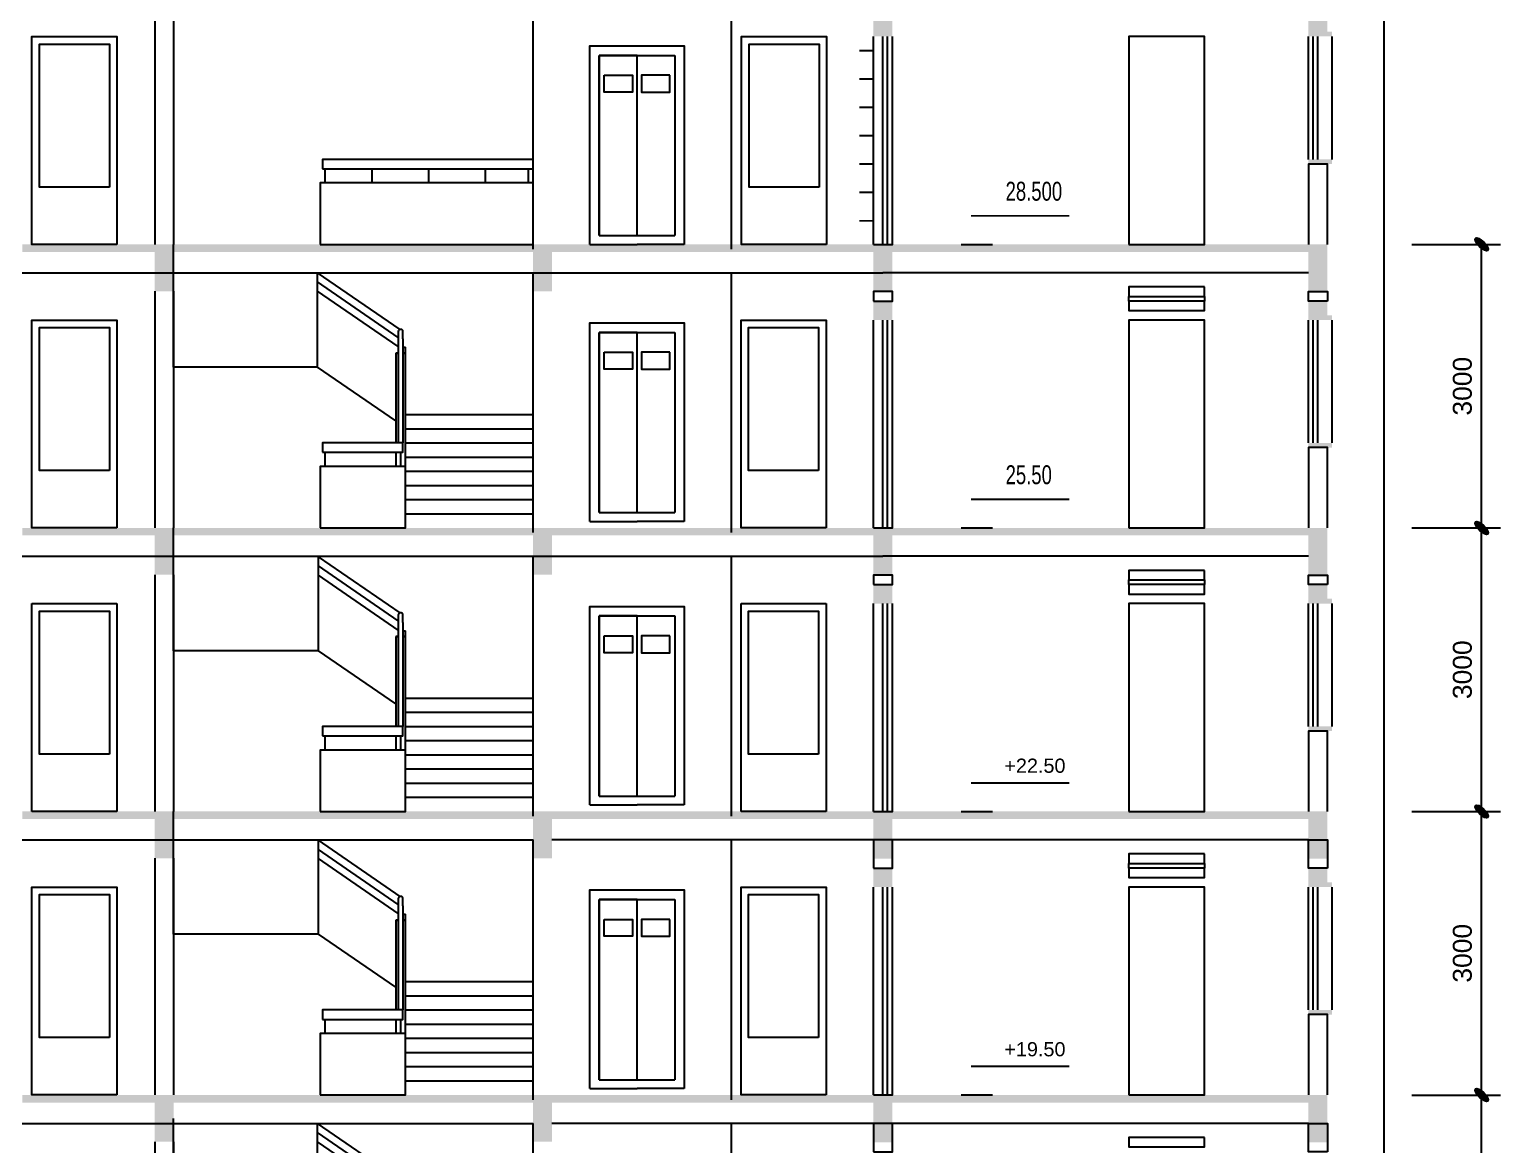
# Model space of a CAD drawing. Extents: x 5324 to 86020, y 1640 to 57560.
# Drawn here: x 42504 to 58060, y 36743 to 48543 of the extents above; entities that cross this region are included whole.
import ezdxf

# ---------------------------------------------------------------- set-up
doc = ezdxf.new("R2010")
doc.units = 0
doc.layers.get('0').update_dxf_attribs({"linetype": 'CONTINUOUS'})
doc.layers.get('DEFPOINTS').update_dxf_attribs({"linetype": 'CONTINUOUS'})
for name, color, linetype in [('BAO', 3, 'CONTINUOUS'), ('CUA', 4, 'CONTINUOUS'), ('DIM', 6, 'CONTINUOUS'), ('MAT_CAT', 5, 'CONTINUOUS'), ('mc1', 7, 'CONTINUOUS'), ('TEXT', 7, 'CONTINUOUS'), ('TUONG', 35, 'CONTINUOUS')]:
    doc.layers.add(name, color=color, linetype=linetype)
doc.styles.add('DIM', font='VHELVEN.TTF')
doc.styles.add('VNI-HELVE', font='VHELVEN.TTF')
doc.dimstyles.new('DIM100S', dxfattribs={"dimtxt": 200, "dimasz": 130, "dimexe": 200, "dimexo": 0, "dimgap": 100, "dimtad": 1, "dimdec": 0, "dimrnd": 50, "dimzin": 0, "dimdsep": 46, "dimtxsty": 'VNI-HELVE', "dimblk1": 'ARCHTICK', "dimblk2": 'ARCHTICK', "dimsah": 1, "dimcen": 0, "dimclrd": 6, "dimclre": 6, "dimclrt": 6, "dimadec": 0, "dimazin": 0, "dimtfac": 1, "dimtdec": 0, "dimtofl": 0, "dimtmove": 0, "dimatfit": 3, "dimfxl": 0, "dimtolj": 1, "dimtzin": 0, "dimarcsym": 0})

# ---------------------------------------------------------------- blocks, each defined once
blk = doc.blocks.new('_ArchTick')
h = blk.add_hatch(color=256)
edge = h.paths.add_edge_path()
edge.add_ellipse((0, 0), major_axis=(0.5, 0.5), ratio=0.348148, start_angle=0, end_angle=360)
blk.add_ellipse((0, 0), major_axis=(0.5, 0.5), ratio=0.348148)
blk = doc.blocks.new('*D63')
at = {"color": 6, "linetype": 'ByBlock'}
for p, q in [((57122, 46268), (58060, 46268)), ((57860, 43268), (57860, 46268)), ((57122, 43268), (58060, 43268))]:
    blk.add_line(p, q, dxfattribs=at)
at = {"layer": 'DEFPOINTS', "color": 0, "linetype": 'ByBlock'}
for p in [(57122, 46268), (57860, 46268), (57122, 43268)]:
    blk.add_point(p, dxfattribs=at)
at = {"color": 6, "linetype": 'ByBlock', "xscale": 130, "yscale": 130, "zscale": 130}
for p, rotation in [((57860, 46268), 90), ((57860, 43268), 270)]:
    blk.add_blockref('_ArchTick', p, dxfattribs=dict(at, rotation=rotation))
at = {"color": 6, "linetype": 'ByBlock', "insert": (57657, 44768), "char_height": 200, "attachment_point": 5, "rotation": 90, "style": 'VNI-HELVE'}
blk.add_mtext('\\A1;3000', dxfattribs=at)
blk = doc.blocks.new('*D64')
at = {"color": 6, "linetype": 'ByBlock'}
for p, q in [((57122, 43268), (58060, 43268)), ((57860, 40268), (57860, 43268)), ((57122, 40268), (58060, 40268))]:
    blk.add_line(p, q, dxfattribs=at)
at = {"layer": 'DEFPOINTS', "color": 0, "linetype": 'ByBlock'}
for p in [(57122, 43268), (57860, 43268), (57122, 40268)]:
    blk.add_point(p, dxfattribs=at)
at = {"color": 6, "linetype": 'ByBlock', "xscale": 130, "yscale": 130, "zscale": 130}
for p, rotation in [((57860, 43268), 90), ((57860, 40268), 270)]:
    blk.add_blockref('_ArchTick', p, dxfattribs=dict(at, rotation=rotation))
at = {"color": 6, "linetype": 'ByBlock', "insert": (57657, 41768), "char_height": 200, "attachment_point": 5, "rotation": 90, "style": 'VNI-HELVE'}
blk.add_mtext('\\A1;3000', dxfattribs=at)
blk = doc.blocks.new('*D65')
at = {"color": 6, "linetype": 'ByBlock'}
for p, q in [((57122, 40268), (58060, 40268)), ((57860, 37268), (57860, 40268)), ((57122, 37268), (58060, 37268))]:
    blk.add_line(p, q, dxfattribs=at)
at = {"layer": 'DEFPOINTS', "color": 0, "linetype": 'ByBlock'}
for p in [(57122, 40268), (57860, 40268), (57122, 37268)]:
    blk.add_point(p, dxfattribs=at)
at = {"color": 6, "linetype": 'ByBlock', "xscale": 130, "yscale": 130, "zscale": 130}
for p, rotation in [((57860, 40268), 90), ((57860, 37268), 270)]:
    blk.add_blockref('_ArchTick', p, dxfattribs=dict(at, rotation=rotation))
at = {"color": 6, "linetype": 'ByBlock', "insert": (57657, 38768), "char_height": 200, "attachment_point": 5, "rotation": 90, "style": 'VNI-HELVE'}
blk.add_mtext('\\A1;3000', dxfattribs=at)
blk = doc.blocks.new('*D66')
at = {"color": 6, "linetype": 'ByBlock'}
for p, q in [((57122, 37268), (58060, 37268)), ((57860, 34268), (57860, 37268)), ((57122, 34268), (58060, 34268))]:
    blk.add_line(p, q, dxfattribs=at)
at = {"layer": 'DEFPOINTS', "color": 0, "linetype": 'ByBlock'}
for p in [(57122, 37268), (57860, 37268), (57122, 34268)]:
    blk.add_point(p, dxfattribs=at)
at = {"color": 6, "linetype": 'ByBlock', "xscale": 130, "yscale": 130, "zscale": 130}
for p, rotation in [((57860, 37268), 90), ((57860, 34268), 270)]:
    blk.add_blockref('_ArchTick', p, dxfattribs=dict(at, rotation=rotation))
at = {"color": 6, "linetype": 'ByBlock', "insert": (57657, 35768), "char_height": 200, "attachment_point": 5, "rotation": 90, "style": 'VNI-HELVE'}
blk.add_mtext('\\A1;3000', dxfattribs=at)
blk = doc.blocks.new('*D67')
at = {"color": 6, "linetype": 'ByBlock'}
for p, q in [((57122, 43268), (58060, 43268)), ((57860, 40268), (57860, 43268)), ((57122, 40268), (58060, 40268))]:
    blk.add_line(p, q, dxfattribs=at)
at = {"layer": 'DEFPOINTS', "color": 0, "linetype": 'ByBlock'}
for p in [(57122, 43268), (57860, 43268), (57122, 40268)]:
    blk.add_point(p, dxfattribs=at)
at = {"color": 6, "linetype": 'ByBlock', "xscale": 130, "yscale": 130, "zscale": 130}
for p, rotation in [((57860, 43268), 90), ((57860, 40268), 270)]:
    blk.add_blockref('_ArchTick', p, dxfattribs=dict(at, rotation=rotation))
at = {"color": 6, "linetype": 'ByBlock', "insert": (57657, 41768), "char_height": 200, "attachment_point": 5, "rotation": 90, "style": 'VNI-HELVE'}
blk.add_mtext('\\A1;3000', dxfattribs=at)
blk = doc.blocks.new('*D68')
at = {"color": 6, "linetype": 'ByBlock'}
for p, q in [((57122, 40268), (58060, 40268)), ((57860, 37268), (57860, 40268)), ((57122, 37268), (58060, 37268))]:
    blk.add_line(p, q, dxfattribs=at)
at = {"layer": 'DEFPOINTS', "color": 0, "linetype": 'ByBlock'}
for p in [(57122, 40268), (57860, 40268), (57122, 37268)]:
    blk.add_point(p, dxfattribs=at)
at = {"color": 6, "linetype": 'ByBlock', "xscale": 130, "yscale": 130, "zscale": 130}
for p, rotation in [((57860, 40268), 90), ((57860, 37268), 270)]:
    blk.add_blockref('_ArchTick', p, dxfattribs=dict(at, rotation=rotation))
at = {"color": 6, "linetype": 'ByBlock', "insert": (57657, 38768), "char_height": 200, "attachment_point": 5, "rotation": 90, "style": 'VNI-HELVE'}
blk.add_mtext('\\A1;3000', dxfattribs=at)

msp = doc.modelspace()

# ---------------------------------------------------------------- linework, layer by layer
at = {"layer": 'BAO', "color": 3, "linetype": 'Continuous'}
for points in [[(43829.2, 49398.4), (43829.2, 46268.4)], [(44029.2, 49088), (44029.2, 46268.4)], [(43829.2, 45772.8), (43829.2, 43268.4)], [(44029.2, 45772.8), (44029.2, 43268.4)], [(43829.2, 42772.8), (43829.2, 40268.4)], [(44029.2, 42772.8), (44029.2, 40268.4)], [(43829.2, 39772.8), (43829.2, 37268.4)], [(44029.2, 39772.8), (44029.2, 37268.4)], [(43829.2, 36772.8), (43829.2, 34268.4)], [(44029.2, 36772.8), (44029.2, 34268.4)]]:
    msp.add_lwpolyline(points, dxfattribs=at)
msp.add_lwpolyline([(56229.2, 42668.4), (56029.2, 42668.4), (56029.2, 42768.4), (56229.2, 42768.4)], close=True, dxfattribs=at)
at = {"layer": 'CUA', "color": 4, "linetype": 'ByBlock'}
for p, q in [((48929.2, 48268.4), (48529.2, 48268.4)), ((48529.2, 48268.4), (48529.2, 46361.3)), ((48529.2, 46361.3), (48529.2, 48268.4)), ((48529.2, 48268.4), (49329.2, 48268.4)), ((48929.2, 46361.3), (48929.2, 48268.4)), ((48929.2, 46361.3), (48929.2, 48268.4)), ((48929.2, 48268.4), (49329.2, 48268.4)), ((49329.2, 48268.4), (49329.2, 46361.3)), ((49329.2, 48268.4), (49329.2, 46361.3)), ((45629.2, 47068.4), (45629.2, 46918.4)), ((46124.1, 47068.4), (46124.1, 46918.4)), ((46724.1, 47068.4), (46724.1, 46918.4)), ((47324.1, 47068.4), (47324.1, 46918.4)), ((47779.2, 47068.4), (47779.2, 46918.4)), ((48529.2, 46361.3), (49329.2, 46361.3)), ((44029.2, 44968.4), (44029.2, 46268.4)), ((48429.2, 46268.4), (48929.2, 46268.4)), ((49429.2, 46268.4), (48929.2, 46268.4)), ((44029.2, 44968.4), (44029.2, 46018.4)), ((45551.9, 44968.4), (45551.9, 45968.4)), ((46404.2, 45268.4), (46404.2, 44168.4)), ((46454.2, 45268.4), (46454.2, 44168.4)), ((48529.2, 45337.4), (48529.2, 43430.2)), ((48529.2, 43430.2), (48529.2, 45337.4)), ((48529.2, 45337.4), (49329.2, 45337.4)), ((48929.2, 45337.4), (48529.2, 45337.4)), ((48929.2, 43430.2), (48929.2, 45337.4)), ((48929.2, 43430.2), (48929.2, 45337.4)), ((48929.2, 45337.4), (49329.2, 45337.4)), ((49329.2, 45337.4), (49329.2, 43430.2)), ((49329.2, 45337.4), (49329.2, 43430.2)), ((46379.2, 45118.4), (46379.2, 44168.4)), ((46404.2, 45118.4), (46379.2, 45118.4)), ((46379.2, 45118.4), (46404.2, 45118.4)), ((46454.2, 45181.2), (46479.2, 45181.2)), ((46479.2, 45118.4), (46454.2, 45118.4)), ((46454.2, 45118.4), (46479.2, 45118.4)), ((46479.2, 43918.4), (46479.2, 45181.2)), ((45551.9, 44968.4), (44029.2, 44968.4)), ((45479.2, 44968.4), (44029.2, 44968.4)), ((46479.2, 44468.4), (47829.2, 44468.4)), ((46479.2, 44318.4), (47829.2, 44318.4)), ((45629.2, 44068.4), (45629.2, 43918.4)), ((46379.2, 44068.4), (46379.2, 43918.4)), ((46429.2, 44068.4), (46429.2, 43918.4)), ((46479.2, 44168.4), (47829.2, 44168.4)), ((46479.2, 44018.4), (47829.2, 44018.4)), ((46479.2, 43868.4), (47829.2, 43868.4)), ((46479.2, 43718.4), (47829.2, 43718.4)), ((46479.2, 43568.4), (47829.2, 43568.4)), ((46479.2, 43418.4), (47829.2, 43418.4)), ((48529.2, 43430.2), (49329.2, 43430.2)), ((44029.2, 41968.4), (44029.2, 43268.4)), ((48429.2, 43337.4), (48929.2, 43337.4)), ((49429.2, 43337.4), (48929.2, 43337.4)), ((44029.2, 41968.4), (44029.2, 43018.4)), ((45559.9, 41968.4), (45559.9, 42968.4)), ((48529.2, 42337.4), (48529.2, 40430.2)), ((48529.2, 40430.2), (48529.2, 42337.4)), ((48529.2, 42337.4), (49329.2, 42337.4)), ((48929.2, 42337.4), (48529.2, 42337.4)), ((48929.2, 40430.2), (48929.2, 42337.4)), ((48929.2, 40430.2), (48929.2, 42337.4)), ((48929.2, 42337.4), (49329.2, 42337.4)), ((49329.2, 42337.4), (49329.2, 40430.2)), ((49329.2, 42337.4), (49329.2, 40430.2)), ((46404.2, 42268.4), (46404.2, 41168.4)), ((46454.2, 42268.4), (46454.2, 41168.4)), ((46454.2, 42181.2), (46479.2, 42181.2)), ((46479.2, 40918.4), (46479.2, 42181.2)), ((46379.2, 42118.4), (46379.2, 41168.4)), ((46379.2, 42118.4), (46404.2, 42118.4)), ((46404.2, 42118.4), (46379.2, 42118.4)), ((46454.2, 42118.4), (46479.2, 42118.4)), ((46479.2, 42118.4), (46454.2, 42118.4)), ((45559.9, 41968.4), (44029.2, 41968.4)), ((45479.2, 41968.4), (44029.2, 41968.4)), ((46479.2, 41468.4), (47829.2, 41468.4)), ((46479.2, 41318.4), (47829.2, 41318.4)), ((45629.2, 41068.4), (45629.2, 40918.4)), ((46379.2, 41068.4), (46379.2, 40918.4)), ((46429.2, 41068.4), (46429.2, 40918.4)), ((46479.2, 41168.4), (47829.2, 41168.4)), ((46479.2, 41018.4), (47829.2, 41018.4)), ((46479.2, 40868.4), (47829.2, 40868.4)), ((46479.2, 40718.4), (47829.2, 40718.4)), ((46479.2, 40568.4), (47829.2, 40568.4)), ((46479.2, 40418.4), (47829.2, 40418.4)), ((48429.2, 40337.4), (48929.2, 40337.4)), ((48529.2, 40430.2), (49329.2, 40430.2)), ((49429.2, 40337.4), (48929.2, 40337.4)), ((44029.2, 38968.4), (44029.2, 40268.4)), ((44029.2, 38968.4), (44029.2, 40018.4)), ((45559.5, 38968.4), (45559.5, 39968.4)), ((46404.2, 39268.4), (46404.2, 38168.4)), ((46454.2, 39268.4), (46454.2, 38168.4)), ((48529.2, 39337.4), (48529.2, 37430.2)), ((48529.2, 37430.2), (48529.2, 39337.4)), ((48529.2, 39337.4), (49329.2, 39337.4)), ((48929.2, 39337.4), (48529.2, 39337.4)), ((48929.2, 37430.2), (48929.2, 39337.4)), ((48929.2, 37430.2), (48929.2, 39337.4)), ((48929.2, 39337.4), (49329.2, 39337.4)), ((49329.2, 39337.4), (49329.2, 37430.2)), ((49329.2, 39337.4), (49329.2, 37430.2)), ((46379.2, 39118.4), (46379.2, 38168.4)), ((46404.2, 39118.4), (46379.2, 39118.4)), ((46379.2, 39118.4), (46404.2, 39118.4)), ((46454.2, 39181.2), (46479.2, 39181.2)), ((46479.2, 39118.4), (46454.2, 39118.4)), ((46454.2, 39118.4), (46479.2, 39118.4)), ((46479.2, 37918.4), (46479.2, 39181.2)), ((45559.5, 38968.4), (44029.2, 38968.4)), ((45479.2, 38968.4), (44029.2, 38968.4)), ((46479.2, 38468.4), (47829.2, 38468.4)), ((46479.2, 38318.4), (47829.2, 38318.4)), ((46479.2, 38168.4), (47829.2, 38168.4)), ((45629.2, 38068.4), (45629.2, 37918.4)), ((46379.2, 38068.4), (46379.2, 37918.4)), ((46429.2, 38068.4), (46429.2, 37918.4)), ((46479.2, 38018.4), (47829.2, 38018.4)), ((46479.2, 37868.4), (47829.2, 37868.4)), ((46479.2, 37718.4), (47829.2, 37718.4)), ((46479.2, 37568.4), (47829.2, 37568.4)), ((46479.2, 37418.4), (47829.2, 37418.4)), ((48429.2, 37337.4), (48929.2, 37337.4)), ((48529.2, 37430.2), (49329.2, 37430.2)), ((49429.2, 37337.4), (48929.2, 37337.4)), ((44029.2, 35968.4), (44029.2, 37018.4)), ((44029.2, 35968.4), (44029.2, 37018.4)), ((45551.9, 35968.4), (45551.9, 36968.4))]:
    msp.add_line(p, q, dxfattribs=at)
at = {"layer": 'CUA', "color": 4}
for p, q in [((46424.2, 45368.4), (45551.9, 45968.4)), ((46404.2, 45285.1), (45551.9, 45871.3)), ((46404.2, 45188), (45551.9, 45774.2)), ((46379.2, 44403.4), (45551.9, 44968.4)), ((46424.2, 42368.4), (45559.9, 42962.9)), ((46404.2, 42285.1), (45559.9, 42865.8)), ((46404.2, 42188), (45559.9, 42768.7)), ((46379.2, 41408.9), (45559.9, 41968.4)), ((46424.2, 39368.4), (45559.5, 39963.2)), ((46404.2, 39285.1), (45559.5, 39866.1)), ((46404.2, 39188), (45559.5, 39769)), ((46379.2, 38408.5), (45559.5, 38968.4)), ((46424.2, 36368.4), (45551.9, 36968.4)), ((46404.2, 36285.1), (45551.9, 36871.3)), ((46404.2, 36188), (45551.9, 36774.2))]:
    msp.add_line(p, q, dxfattribs=at)
at = {"layer": 'CUA', "color": 3, "linetype": 'Continuous'}
for p, q in [((42529.2, 40268.4), (42529.2, 42468.4)), ((42529.2, 42468.4), (43429.2, 42468.4)), ((43429.2, 42468.4), (43429.2, 40268.4)), ((50029.2, 40268.4), (50029.2, 42468.4)), ((50029.2, 42468.4), (50929.2, 42468.4)), ((50929.2, 42468.4), (50929.2, 40268.4)), ((43429.2, 40268.4), (42529.2, 40268.4)), ((50929.2, 40268.4), (50029.2, 40268.4))]:
    msp.add_line(p, q, dxfattribs=at)
for points in [[(43429.2, 46268.4), (42529.2, 46268.4), (42529.2, 48468.4), (43429.2, 48468.4)], [(50933.3, 46268.4), (50033.3, 46268.4), (50033.3, 48468.4), (50933.3, 48468.4)], [(54129.2, 46268.4), (54929.2, 46268.4), (54929.2, 48468.4), (54129.2, 48468.4)], [(43429.2, 43268.4), (42529.2, 43268.4), (42529.2, 45468.4), (43429.2, 45468.4)], [(50929.2, 43268.4), (50029.2, 43268.4), (50029.2, 45468.4), (50929.2, 45468.4)], [(54129.2, 43268.4), (54929.2, 43268.4), (54929.2, 45468.4), (54129.2, 45468.4)], [(54129.2, 40268.4), (54929.2, 40268.4), (54929.2, 42468.4), (54129.2, 42468.4)], [(43429.2, 37268.4), (42529.2, 37268.4), (42529.2, 39468.4), (43429.2, 39468.4)], [(50929.2, 37268.4), (50029.2, 37268.4), (50029.2, 39468.4), (50929.2, 39468.4)], [(54129.2, 37268.4), (54929.2, 37268.4), (54929.2, 39468.4), (54129.2, 39468.4)]]:
    msp.add_lwpolyline(points, close=True, dxfattribs=at)
for points in [[(48429.2, 46268.4), (48429.2, 48368.4), (49429.2, 48368.4), (49429.2, 46268.4)], [(48429.2, 43337.4), (48429.2, 45437.4), (49429.2, 45437.4), (49429.2, 43337.4)], [(48429.2, 40337.4), (48429.2, 42437.4), (49429.2, 42437.4), (49429.2, 40337.4)], [(48429.2, 37337.4), (48429.2, 39437.4), (49429.2, 39437.4), (49429.2, 37337.4)]]:
    msp.add_lwpolyline(points, dxfattribs=at)
at = {"layer": 'CUA', "color": 4, "linetype": 'ByBlock'}
for points in [[(48583, 48057.7), (48880.5, 48057.7), (48880.5, 47879.3), (48583, 47879.3)], [(49275.4, 48057.7), (48977.9, 48057.7), (48977.9, 47879.3), (49275.4, 47879.3)], [(45604.2, 47068.4), (47829.2, 47068.4), (47829.2, 47168.4), (45604.2, 47168.4)], [(45579.2, 46268.4), (47829.2, 46268.4), (47829.2, 46918.4), (45579.2, 46918.4)], [(54929.2, 45818.4), (54129.2, 45818.4), (54129.2, 45718.4), (54929.2, 45718.4)], [(54929.2, 45668.4), (54129.2, 45668.4), (54129.2, 45718.4), (54929.2, 45718.4)], [(54929.2, 45668.4), (54129.2, 45668.4), (54129.2, 45568.4), (54929.2, 45568.4)], [(48583, 45126.6), (48880.5, 45126.6), (48880.5, 44948.2), (48583, 44948.2)], [(49275.4, 45126.6), (48977.9, 45126.6), (48977.9, 44948.2), (49275.4, 44948.2)], [(45604.2, 44068.4), (46454.2, 44068.4), (46454.2, 44168.4), (45604.2, 44168.4)], [(45579.2, 43268.4), (46479.2, 43268.4), (46479.2, 43918.4), (45579.2, 43918.4)], [(54929.2, 42818.4), (54129.2, 42818.4), (54129.2, 42718.4), (54929.2, 42718.4)], [(54929.2, 42668.4), (54129.2, 42668.4), (54129.2, 42718.4), (54929.2, 42718.4)], [(54929.2, 42668.4), (54129.2, 42668.4), (54129.2, 42568.4), (54929.2, 42568.4)], [(48583, 42126.6), (48880.5, 42126.6), (48880.5, 41948.2), (48583, 41948.2)], [(49275.4, 42126.6), (48977.9, 42126.6), (48977.9, 41948.2), (49275.4, 41948.2)], [(45604.2, 41068.4), (46454.2, 41068.4), (46454.2, 41168.4), (45604.2, 41168.4)], [(45579.2, 40268.4), (46479.2, 40268.4), (46479.2, 40918.4), (45579.2, 40918.4)], [(54929.2, 39818.4), (54129.2, 39818.4), (54129.2, 39718.4), (54929.2, 39718.4)], [(54929.2, 39668.4), (54129.2, 39668.4), (54129.2, 39718.4), (54929.2, 39718.4)], [(54929.2, 39668.4), (54129.2, 39668.4), (54129.2, 39568.4), (54929.2, 39568.4)], [(48583, 39126.6), (48880.5, 39126.6), (48880.5, 38948.2), (48583, 38948.2)], [(49275.4, 39126.6), (48977.9, 39126.6), (48977.9, 38948.2), (49275.4, 38948.2)], [(45604.2, 38068.4), (46454.2, 38068.4), (46454.2, 38168.4), (45604.2, 38168.4)], [(45579.2, 37268.4), (46479.2, 37268.4), (46479.2, 37918.4), (45579.2, 37918.4)], [(54929.2, 36818.4), (54129.2, 36818.4), (54129.2, 36718.4), (54929.2, 36718.4)]]:
    msp.add_lwpolyline(points, close=True, dxfattribs=at)
for points in [[(46454.2, 45268.4), (46454.2, 45348.4, 0.4142136), (46434.2, 45368.4), (46424.2, 45368.4, 0.4142136), (46404.2, 45348.4), (46404.2, 45268.4)], [(46454.2, 42268.4), (46454.2, 42348.4, 0.4142136), (46434.2, 42368.4), (46424.2, 42368.4, 0.4142136), (46404.2, 42348.4), (46404.2, 42268.4)], [(46454.2, 39268.4), (46454.2, 39348.4, 0.4142136), (46434.2, 39368.4), (46424.2, 39368.4, 0.4142136), (46404.2, 39348.4), (46404.2, 39268.4)]]:
    msp.add_lwpolyline(points, format="xyb", dxfattribs=at)
at = {"layer": 'MAT_CAT', "color": 5, "linetype": 'Continuous'}
for points in [[(43829.2, 45772.8), (44029.2, 45772.8), (43829.2, 46188.4), (44029.2, 46188.4)], [(47829.2, 45772.8), (48029.2, 45772.8), (47829.2, 46188.4), (48029.2, 46188.4)], [(51429.2, 45668.4), (51629.2, 45668.4), (51429.2, 45468.4), (51629.2, 45468.4)], [(43829.2, 42772.8), (44029.2, 42772.8), (43829.2, 43188.4), (44029.2, 43188.4)], [(47829.2, 42772.8), (48029.2, 42772.8), (47829.2, 43188.4), (48029.2, 43188.4)], [(43829.2, 39772.8), (44029.2, 39772.8), (43829.2, 40188.4), (44029.2, 40188.4)], [(47829.2, 39772.8), (48029.2, 39772.8), (47829.2, 40188.4), (48029.2, 40188.4)], [(51429.2, 39668.4), (51629.2, 39668.4), (51429.2, 39468.4), (51629.2, 39468.4)], [(43829.2, 36772.8), (44029.2, 36772.8), (43829.2, 37188.4), (44029.2, 37188.4)], [(47829.2, 36772.8), (48029.2, 36772.8), (47829.2, 37188.4), (48029.2, 37188.4)]]:
    msp.add_solid(points, dxfattribs=at)
at = {"layer": 'mc1', "color": 4, "linetype": 'ByBlock'}
for p, q in [((51529.2, 46268.4), (51529.2, 48468.4)), ((51579.2, 46268.4), (51579.2, 48468.4)), ((56029.2, 47168.4), (56029.2, 48468.4)), ((56079.2, 47168.4), (56079.2, 48468.4)), ((56129.2, 47168.4), (56129.2, 48468.4)), ((51529.2, 43268.4), (51529.2, 45468.4)), ((51579.2, 43268.4), (51579.2, 45468.4)), ((56029.2, 44168.4), (56029.2, 45468.4)), ((56079.2, 44168.4), (56079.2, 45468.4)), ((56129.2, 44168.4), (56129.2, 45468.4)), ((51529.2, 40268.4), (51529.2, 42468.4)), ((51579.2, 40268.4), (51579.2, 42468.4)), ((56029.2, 41168.4), (56029.2, 42468.4)), ((56079.2, 41168.4), (56079.2, 42468.4)), ((56129.2, 41168.4), (56129.2, 42468.4)), ((51529.2, 37268.4), (51529.2, 39468.4)), ((51579.2, 37268.4), (51579.2, 39468.4)), ((56029.2, 38168.4), (56029.2, 39468.4)), ((56079.2, 38168.4), (56079.2, 39468.4)), ((56129.2, 38168.4), (56129.2, 39468.4))]:
    msp.add_line(p, q, dxfattribs=at)
for points in [[(43349.2, 46875.4), (42609.2, 46875.4), (42609.2, 48388.4), (43349.2, 48388.4)], [(50853.3, 46875.4), (50113.3, 46875.4), (50113.3, 48388.4), (50853.3, 48388.4)], [(43349.2, 43875.4), (42609.2, 43875.4), (42609.2, 45388.4), (43349.2, 45388.4)], [(50849.2, 43875.4), (50109.2, 43875.4), (50109.2, 45388.4), (50849.2, 45388.4)], [(43349.2, 40875.4), (42609.2, 40875.4), (42609.2, 42388.4), (43349.2, 42388.4)], [(50849.2, 40875.4), (50109.2, 40875.4), (50109.2, 42388.4), (50849.2, 42388.4)], [(43349.2, 37875.4), (42609.2, 37875.4), (42609.2, 39388.4), (43349.2, 39388.4)], [(50849.2, 37875.4), (50109.2, 37875.4), (50109.2, 39388.4), (50849.2, 39388.4)]]:
    msp.add_lwpolyline(points, close=True, dxfattribs=at)
at = {"layer": 'mc1', "color": 5, "linetype": 'ByBlock'}
for points in [[(51429.2, 46268.4), (51429.2, 46268.4), (51629.2, 46268.4), (51629.2, 46268.4)], [(51429.2, 43268.4), (51429.2, 43268.4), (51629.2, 43268.4), (51629.2, 43268.4)], [(51429.2, 43268.4), (51429.2, 43268.4), (51629.2, 43268.4), (51629.2, 43268.4)], [(51429.2, 40268.4), (51429.2, 40268.4), (51629.2, 40268.4), (51629.2, 40268.4)], [(51429.2, 40268.4), (51429.2, 40268.4), (51629.2, 40268.4), (51629.2, 40268.4)], [(51429.2, 37268.4), (51429.2, 37268.4), (51629.2, 37268.4), (51629.2, 37268.4)], [(51429.2, 37268.4), (51429.2, 37268.4), (51629.2, 37268.4), (51629.2, 37268.4)]]:
    msp.add_lwpolyline(points, dxfattribs=at)
for points in [[(51429.2, 48668.4), (51629.2, 48668.4), (51429.2, 48468.4), (51629.2, 48468.4)], [(56229.2, 48668.4), (56029.2, 48668.4), (56229.2, 48468.4), (56029.2, 48468.4)], [(56279.2, 48518.4), (56279.2, 48468.4), (56029.2, 48518.4), (56029.2, 48468.4)], [(56279.2, 47168.4), (56279.2, 47118.4), (56029.2, 47168.4), (56029.2, 47118.4)], [(42429.2, 46188.4), (42429.2, 46268.4), (51429.2, 46188.4), (51429.2, 46268.4)], [(43829.2, 46218.4), (44029.2, 46218.4), (43829.2, 45968.4), (44029.2, 45968.4)], [(47829.2, 46218.4), (48029.2, 46218.4), (47829.2, 45968.4), (48029.2, 45968.4)], [(51429.2, 46268.4), (51629.2, 46268.4), (51429.2, 45768.4), (51629.2, 45768.4)], [(51429.2, 46268.4), (51629.2, 46268.4), (51429.2, 45768.4), (51629.2, 45768.4)], [(56029.2, 46268.4), (51629.2, 46268.4), (56029.2, 46188.4), (51629.2, 46188.4)], [(56029.2, 46268.4), (51629.2, 46268.4), (56029.2, 46188.4), (51629.2, 46188.4)], [(56029.2, 46268.4), (56229.2, 46268.4), (56029.2, 45768.4), (56229.2, 45768.4)], [(56229.2, 46268.4), (56029.2, 46268.4), (56229.2, 45768.4), (56029.2, 45768.4)], [(56229.2, 45668.4), (56029.2, 45668.4), (56229.2, 45468.4), (56029.2, 45468.4)], [(56279.2, 45518.4), (56279.2, 45468.4), (56029.2, 45518.4), (56029.2, 45468.4)], [(56279.2, 44168.4), (56279.2, 44118.4), (56029.2, 44168.4), (56029.2, 44118.4)], [(42429.2, 43188.4), (42429.2, 43268.4), (51429.2, 43188.4), (51429.2, 43268.4)], [(51429.2, 43268.4), (51629.2, 43268.4), (51429.2, 42768.4), (51629.2, 42768.4)], [(51429.2, 43268.4), (51629.2, 43268.4), (51429.2, 42768.4), (51629.2, 42768.4)], [(51429.2, 43268.4), (51629.2, 43268.4), (51429.2, 42768.4), (51629.2, 42768.4)], [(51429.2, 43268.4), (51629.2, 43268.4), (51429.2, 42768.4), (51629.2, 42768.4)], [(56029.2, 43268.4), (51629.2, 43268.4), (56029.2, 43188.4), (51629.2, 43188.4)], [(56029.2, 43268.4), (51629.2, 43268.4), (56029.2, 43188.4), (51629.2, 43188.4)], [(43829.2, 43218.4), (44029.2, 43218.4), (43829.2, 42968.4), (44029.2, 42968.4)], [(47829.2, 43218.4), (48029.2, 43218.4), (47829.2, 42968.4), (48029.2, 42968.4)], [(51429.2, 42668.4), (51629.2, 42668.4), (51429.2, 42468.4), (51629.2, 42468.4)], [(56279.2, 42518.4), (56279.2, 42468.4), (56029.2, 42518.4), (56029.2, 42468.4)], [(56279.2, 41168.4), (56279.2, 41118.4), (56029.2, 41168.4), (56029.2, 41118.4)], [(42429.2, 40188.4), (42429.2, 40268.4), (51429.2, 40188.4), (51429.2, 40268.4)], [(43829.2, 40218.4), (44029.2, 40218.4), (43829.2, 39968.4), (44029.2, 39968.4)], [(47829.2, 40218.4), (48029.2, 40218.4), (47829.2, 39968.4), (48029.2, 39968.4)], [(51429.2, 40268.4), (51629.2, 40268.4), (51429.2, 39968.4), (51629.2, 39968.4)], [(51429.2, 40268.4), (51629.2, 40268.4), (51429.2, 39968.4), (51629.2, 39968.4)], [(51429.2, 40268.4), (51629.2, 40268.4), (51429.2, 39768.4), (51629.2, 39768.4)], [(51429.2, 40268.4), (51629.2, 40268.4), (51429.2, 39768.4), (51629.2, 39768.4)], [(56029.2, 40268.4), (51629.2, 40268.4), (56029.2, 40188.4), (51629.2, 40188.4)], [(56029.2, 40268.4), (51629.2, 40268.4), (56029.2, 40188.4), (51629.2, 40188.4)], [(56229.2, 40268.4), (56029.2, 40268.4), (56229.2, 39968.4), (56029.2, 39968.4)], [(56029.2, 40268.4), (56229.2, 40268.4), (56029.2, 39968.4), (56229.2, 39968.4)], [(56229.2, 40268.4), (56029.2, 40268.4), (56229.2, 39768.4), (56029.2, 39768.4)], [(56029.2, 40268.4), (56229.2, 40268.4), (56029.2, 39768.4), (56229.2, 39768.4)], [(56229.2, 39668.4), (56029.2, 39668.4), (56229.2, 39468.4), (56029.2, 39468.4)], [(56279.2, 39518.4), (56279.2, 39468.4), (56029.2, 39518.4), (56029.2, 39468.4)], [(56279.2, 38168.4), (56279.2, 38118.4), (56029.2, 38168.4), (56029.2, 38118.4)], [(42429.2, 37188.4), (42429.2, 37268.4), (51429.2, 37188.4), (51429.2, 37268.4)], [(43829.2, 37218.4), (44029.2, 37218.4), (43829.2, 36968.4), (44029.2, 36968.4)], [(47829.2, 37218.4), (48029.2, 37218.4), (47829.2, 36968.4), (48029.2, 36968.4)], [(51429.2, 37268.4), (51629.2, 37268.4), (51429.2, 36968.4), (51629.2, 36968.4)], [(51429.2, 37268.4), (51629.2, 37268.4), (51429.2, 36968.4), (51629.2, 36968.4)], [(51429.2, 37268.4), (51629.2, 37268.4), (51429.2, 36768.4), (51629.2, 36768.4)], [(51429.2, 37268.4), (51629.2, 37268.4), (51429.2, 36768.4), (51629.2, 36768.4)], [(56029.2, 37268.4), (51629.2, 37268.4), (56029.2, 37188.4), (51629.2, 37188.4)], [(56029.2, 37268.4), (51629.2, 37268.4), (56029.2, 37188.4), (51629.2, 37188.4)], [(56029.2, 37268.4), (56229.2, 37268.4), (56029.2, 36968.4), (56229.2, 36968.4)], [(56229.2, 37268.4), (56029.2, 37268.4), (56229.2, 36968.4), (56029.2, 36968.4)], [(56229.2, 37268.4), (56029.2, 37268.4), (56229.2, 36768.4), (56029.2, 36768.4)], [(56029.2, 37268.4), (56229.2, 37268.4), (56029.2, 36768.4), (56229.2, 36768.4)]]:
    msp.add_solid(points, dxfattribs=at)
at = {"layer": 'mc1', "color": 5, "linetype": 'Continuous'}
for points in [[(56229.2, 43268.4), (56029.2, 43268.4), (56229.2, 42768.4), (56029.2, 42768.4)], [(56029.2, 43268.4), (56229.2, 43268.4), (56029.2, 42768.4), (56229.2, 42768.4)], [(56029.2, 43268.4), (56229.2, 43268.4), (56029.2, 42768.4), (56229.2, 42768.4)], [(56229.2, 43268.4), (56029.2, 43268.4), (56229.2, 42768.4), (56029.2, 42768.4)], [(56229.2, 42668.4), (56029.2, 42668.4), (56229.2, 42468.4), (56029.2, 42468.4)]]:
    msp.add_solid(points, dxfattribs=at)
at = {"layer": 'TEXT'}
for p, q in [((52357.1, 46268.4), (52686.5, 46268.4)), ((52357.1, 43268.4), (52686.5, 43268.4)), ((52357.1, 40268.4), (52686.5, 40268.4)), ((52357.1, 37268.4), (52686.5, 37268.4))]:
    msp.add_line(p, q, dxfattribs=at)
at = {"layer": 'TEXT', "color": 7, "linetype": 'ByBlock', "const_width": 20}
for points in [[(51429.2, 48318.4), (51279.2, 48318.4)], [(51429.2, 48018.4), (51279.2, 48018.4)], [(51429.2, 47718.4), (51279.2, 47718.4)], [(51429.2, 47418.4), (51279.2, 47418.4)], [(51429.2, 47118.4), (51279.2, 47118.4)], [(51429.2, 46818.4), (51279.2, 46818.4)], [(51429.2, 46518.4), (51279.2, 46518.4)]]:
    msp.add_lwpolyline(points, dxfattribs=at)
at = {"layer": 'TEXT'}
for points in [[(52517, 46268.4, 0, 150, 0), (52517, 46418.4, 0, 0, 0), (52517, 46608.9, 20, 20, 0)], [(52517, 43268.4, 0, 150, 0), (52517, 43418.4, 0, 0, 0), (52517, 43608.9, 20, 20, 0)], [(52517, 40268.4, 0, 150, 0), (52517, 40418.4, 0, 0, 0), (52517, 40608.9, 20, 20, 0)], [(52517, 37268.4, 0, 150, 0), (52517, 37418.4, 0, 0, 0), (52517, 37608.9, 20, 20, 0)]]:
    msp.add_lwpolyline(points, format="xyseb", dxfattribs=at)
at = {"layer": 'TEXT', "const_width": 20}
for points in [[(52461.2, 46570.4), (53499.9, 46570.4)], [(52461.2, 43570.4), (53499.9, 43570.4)], [(52461.2, 40570.4), (53499.9, 40570.4)], [(52461.2, 37570.4), (53499.9, 37570.4)]]:
    msp.add_lwpolyline(points, dxfattribs=at)
at = {"layer": 'TUONG', "color": 3, "linetype": 'ByBlock'}
for p, q in [((56829.2, 22218.4), (56829.2, 51125.3)), ((56829.2, 46268.4), (56829.2, 51018.4)), ((49929.2, 46218.4), (49929.2, 50173.4)), ((47829.2, 46218.4), (47829.2, 48968.4)), ((51429.2, 46268.4), (51429.2, 48468.4)), ((51629.2, 46268.4), (51629.2, 48468.4)), ((56279.2, 47168.4), (56279.2, 48468.4)), ((42429.2, 45968.4), (51529.2, 45968.4)), ((47829.2, 43218.4), (47829.2, 45968.4)), ((49929.2, 43218.4), (49929.2, 45968.4)), ((56029.2, 45968.4), (51529.2, 45968.4)), ((51429.2, 43268.4), (51429.2, 45468.4)), ((51629.2, 43268.4), (51629.2, 45468.4)), ((56279.2, 44168.4), (56279.2, 45468.4)), ((42429.2, 42968.4), (51529.2, 42968.4)), ((47829.2, 40218.4), (47829.2, 42968.4)), ((49929.2, 40218.4), (49929.2, 42968.4)), ((56029.2, 42968.4), (51529.2, 42968.4)), ((51429.2, 40268.4), (51429.2, 42468.4)), ((51629.2, 40268.4), (51629.2, 42468.4)), ((56279.2, 41168.4), (56279.2, 42468.4)), ((42429.2, 39968.4), (47829.2, 39968.4)), ((42429.2, 39968.4), (47829.2, 39968.4)), ((42429.2, 39968.4), (47829.2, 39968.4)), ((47829.2, 37218.4), (47829.2, 39968.4)), ((51429.2, 39968.4), (48029.2, 39968.4)), ((51429.2, 39968.4), (48029.2, 39968.4)), ((51429.2, 39968.4), (48029.2, 39968.4)), ((49929.2, 37218.4), (49929.2, 39968.4)), ((56029.2, 39968.4), (51529.2, 39968.4)), ((56029.2, 39968.4), (51529.2, 39968.4)), ((56029.2, 39968.4), (51529.2, 39968.4)), ((51429.2, 37268.4), (51429.2, 39468.4)), ((51629.2, 37268.4), (51629.2, 39468.4)), ((56279.2, 38168.4), (56279.2, 39468.4)), ((42429.2, 36968.4), (47829.2, 36968.4)), ((42429.2, 36968.4), (47829.2, 36968.4)), ((42429.2, 36968.4), (47829.2, 36968.4)), ((47829.2, 34218.4), (47829.2, 36968.4)), ((51429.2, 36968.4), (48029.2, 36968.4)), ((51429.2, 36968.4), (48029.2, 36968.4)), ((51429.2, 36968.4), (48029.2, 36968.4)), ((49929.2, 34218.4), (49929.2, 36968.4)), ((56029.2, 36968.4), (51529.2, 36968.4)), ((56029.2, 36968.4), (51529.2, 36968.4)), ((56029.2, 36968.4), (51529.2, 36968.4))]:
    msp.add_line(p, q, dxfattribs=at)
for points in [[(56229.2, 46268.4), (56229.2, 47118.4), (56029.2, 47118.4), (56029.2, 46268.4)], [(56229.2, 43268.4), (56229.2, 44118.4), (56029.2, 44118.4), (56029.2, 43268.4)], [(56229.2, 40268.4), (56229.2, 41118.4), (56029.2, 41118.4), (56029.2, 40268.4)], [(56229.2, 37268.4), (56229.2, 38118.4), (56029.2, 38118.4), (56029.2, 37268.4)]]:
    msp.add_lwpolyline(points, dxfattribs=at)
for points in [[(51429.2, 45668.4), (51629.2, 45668.4), (51629.2, 45768.4), (51429.2, 45768.4)], [(56229.2, 45668.4), (56029.2, 45668.4), (56029.2, 45768.4), (56229.2, 45768.4)], [(51429.2, 42668.4), (51629.2, 42668.4), (51629.2, 42768.4), (51429.2, 42768.4)], [(51429.2, 39668.4), (51629.2, 39668.4), (51629.2, 39968.4), (51429.2, 39968.4)], [(56229.2, 39668.4), (56029.2, 39668.4), (56029.2, 39968.4), (56229.2, 39968.4)], [(51429.2, 36668.4), (51629.2, 36668.4), (51629.2, 36968.4), (51429.2, 36968.4)], [(56229.2, 36668.4), (56029.2, 36668.4), (56029.2, 36968.4), (56229.2, 36968.4)]]:
    msp.add_lwpolyline(points, close=True, dxfattribs=at)

# ---------------------------------------------------------------- texts
at = {"layer": 'TEXT', "color": 7, "style": 'DIM', "width": 0.7}
for tag, p in [('28.500', (52826.3, 46731.3)), ('25.50', (52826.3, 43731.3))]:
    msp.add_attdef(tag, p, '', height=200, dxfattribs=at)
at = {"layer": 'TEXT', "color": 7, "style": 'DIM'}
for tag, p in [('+22.50', (52812.9, 40677.5)), ('+19.50', (52812.9, 37677.5))]:
    msp.add_attdef(tag, p, '', height=150, dxfattribs=at)

# ---------------------------------------------------------------- dimensions: what is measured, and where the dimension line sits
at = {"layer": 'DIM', "color": 6, "linetype": 'ByBlock'}
for base, p1, p2, picture, middle in [((57860.2, 46268.4), (57122.4, 43268.4), (57122.4, 46268.4), '*D63', (57657.4, 44768.4)), ((57860.2, 43268.4), (57122.4, 40268.4), (57122.4, 43268.4), '*D64', (57657.4, 41768.4)), ((57860.2, 43268.4), (57122.4, 40268.4), (57122.4, 43268.4), '*D67', (57657.4, 41768.4)), ((57860.2, 40268.4), (57122.4, 37268.4), (57122.4, 40268.4), '*D65', (57657.4, 38768.4)), ((57860.2, 40268.4), (57122.4, 37268.4), (57122.4, 40268.4), '*D68', (57657.4, 38768.4)), ((57860.2, 37268.4), (57122.4, 34268.4), (57122.4, 37268.4), '*D66', (57657.4, 35768.4))]:
    dim = msp.add_linear_dim(base=base, p1=p1, p2=p2, angle=90, dimstyle='DIM100S', dxfattribs=at)
    dim.commit()
    dim.dimension.update_dxf_attribs({"geometry": picture, "text_midpoint": middle})

doc.saveas('drawing.dxf')
